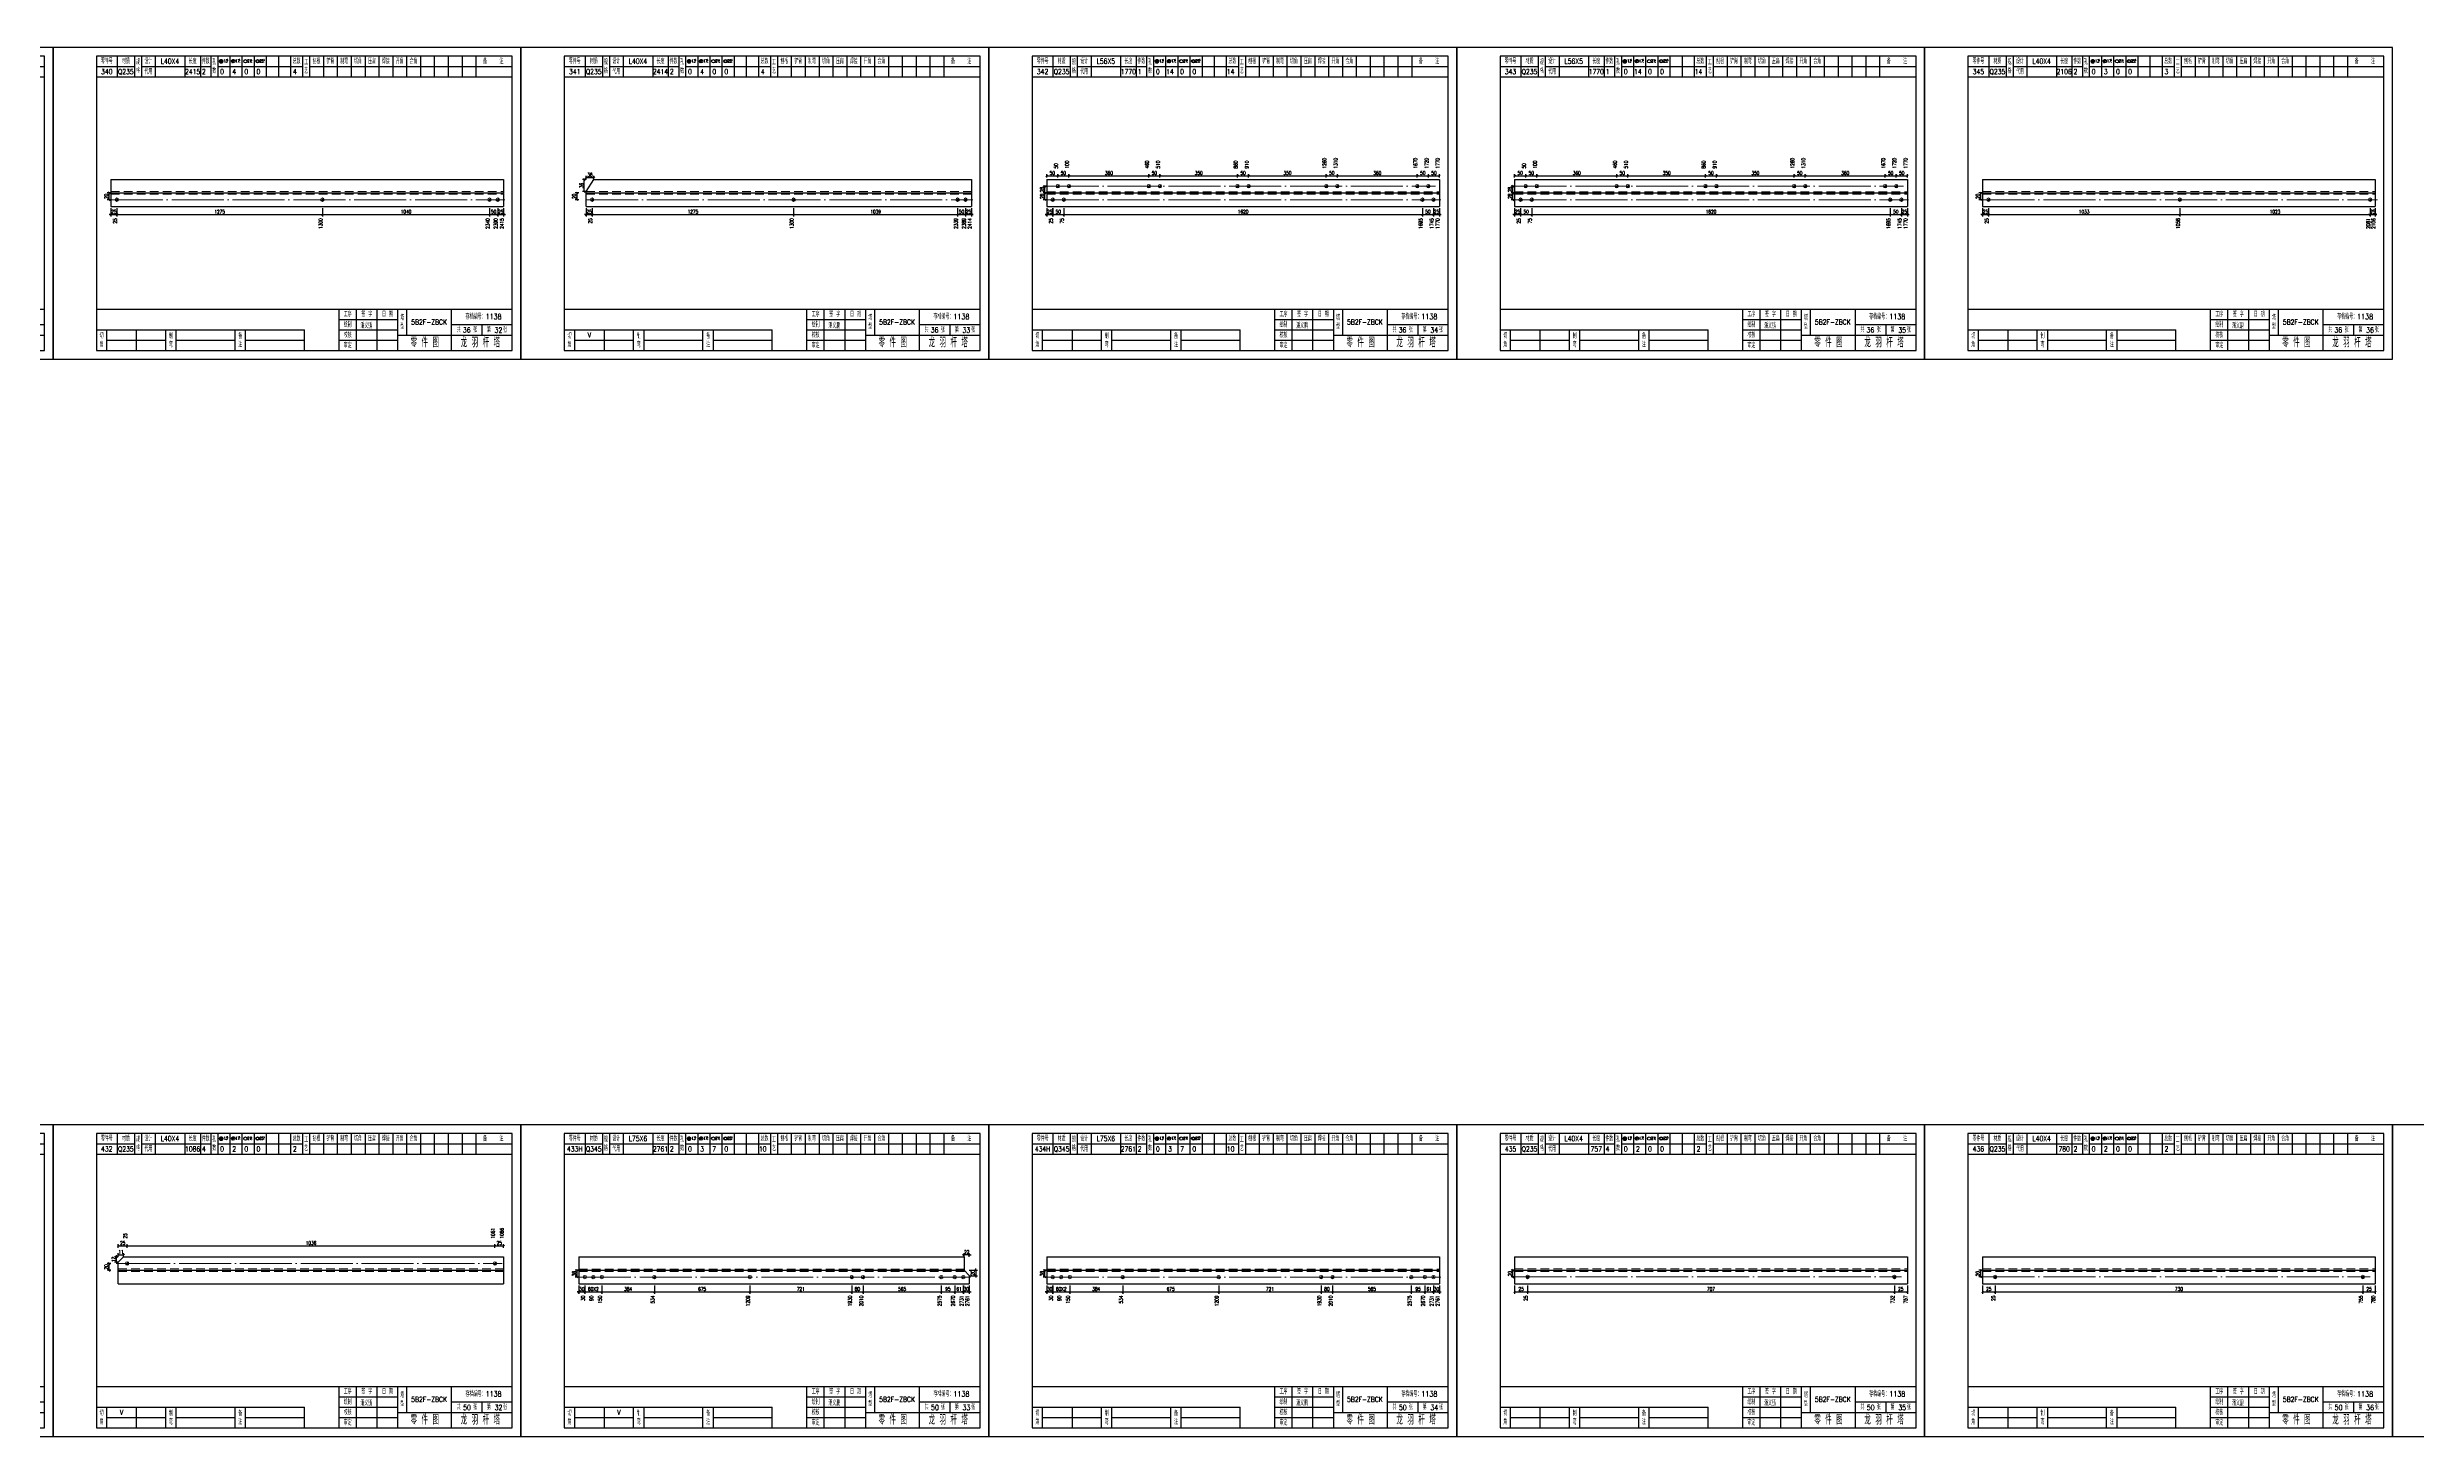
# Model space of a CAD drawing. Header units: millimetres. Extents: x 0 to 30240, y -10896 to -1348.
# Drawn here: x 8367 to 9734, y -3152 to -2350 of the extents above; entities that cross this region are included whole.
import ezdxf
from ezdxf.enums import TextEntityAlignment as Align

# ---------------------------------------------------------------- set-up
doc = ezdxf.new("R2010")
doc.units = ezdxf.units.MM
doc.header["$LTSCALE"] = 20
doc.header["$PDMODE"] = 1
doc.linetypes.add('DASHDOT2X', pattern=[1.75, 1.5, -0.125, 0, -0.125])
doc.linetypes.add('HIDDEN', pattern=[0.375, 0.25, -0.125])
for name, color, linetype, lineweight in [('1', 7, 'Continuous', 25), ('11', 3, 'Continuous', 13), ('2', 1, 'HIDDEN', 13), ('5', 1, 'Continuous', 13), ('7', 2, 'DASHDOT2X', 13)]:
    doc.layers.add(name, color=color, linetype=linetype, lineweight=lineweight)
doc.styles.get("Standard").update_dxf_attribs({"font": 'simplex', "width": 0.7, "bigfont": 'gbhzfs.shx'})
doc.styles.add('SYMBOL_TXT', font='txt.shx', dxfattribs={"width": 0.6})
doc.styles.add('TITLE_TXT', font='simplex.shx', dxfattribs={"width": 0.75, "height": 2.5, "bigfont": 'gbhzfs.shx'})
doc.dimstyles.get("Standard").update_dxf_attribs({"dimtxt": 2.1, "dimasz": 1, "dimexe": 1.05, "dimexo": 0, "dimgap": 0.63, "dimtad": 1, "dimzin": 0, "dimdsep": 46, "dimtxsty": 'standard', "dimblk": 'OBLIQUE', "dimblk1": 'OBLIQUE', "dimblk2": 'OBLIQUE', "dimcen": 0.09, "dimadec": 0, "dimazin": 0, "dimtfac": 1, "dimtdec": 1, "dimtix": 1, "dimtmove": 0, "dimatfit": 3, "dimfxl": 0, "dimtolj": 1, "dimtzin": 0, "dimarcsym": 0})
pattern_1 = [(0, (-3, 0), (0, 0.0125), [])]

# ---------------------------------------------------------------- blocks, each defined once
blk = doc.blocks.new('M12_HOLE')
h = blk.add_hatch()
h.set_pattern_fill('LINE', scale=0.1, style=0)
h.set_pattern_definition(pattern_1)
h.paths.add_polyline_path([(-5, 0, 1), (-1, 0, 1)])
at = {"color": 7}
blk.add_circle((-3, 0), 2, dxfattribs=at)
at = {"color": 7, "attachment_point": 1, "style": 'SYMBOL_TXT'}
for s, insert, char_height, width in [('13\\f??|b0|i0|c0|p54;.', (-0.1, 2.1), 3.5, 5.707), ('5', (3.7, 2.3), 1.8, 2.931)]:
    blk.add_mtext(s, dxfattribs=dict(at, insert=insert, char_height=char_height, width=width))
blk = doc.blocks.new('M16_HOLE')
h = blk.add_hatch()
h.set_pattern_fill('LINE', scale=0.1, style=0)
h.set_pattern_definition(pattern_1)
h.paths.add_polyline_path([(-1.6, 1.4, 0.668179), (-5, 0, 0.198912), (-4.4, -1.4)])
at = {"color": 7}
blk.add_circle((-3, 0), 2, dxfattribs=at)
at = {"color": 7, "attachment_point": 1, "style": 'SYMBOL_TXT'}
for s, insert, char_height, width in [('17.', (-0.4, 2.1), 3.5, 6.316), ('5', (3.6, 2.3), 1.8, 1.822)]:
    blk.add_mtext(s, dxfattribs=dict(at, insert=insert, char_height=char_height, width=width))
blk = doc.blocks.new('M20_HOLE')
at = {"color": 7}
blk.add_circle((-3, 0), 2, dxfattribs=at)
at = {"color": 7, "attachment_point": 1, "style": 'SYMBOL_TXT'}
for s, insert, char_height, width in [('21.', (-0.7, 2), 3.5, 6.074), ('5', (3.3, 2), 1.8, 1.458)]:
    blk.add_mtext(s, dxfattribs=dict(at, insert=insert, char_height=char_height, width=width))
blk = doc.blocks.new('M24_HOLE')
at = {"color": 7}
for radius in [2, 1.5]:
    blk.add_circle((-3, 0), radius, dxfattribs=at)
at = {"color": 7, "attachment_point": 1, "style": 'SYMBOL_TXT'}
for s, insert, char_height, width in [('25.', (-0.7, 2.1), 3.5, 2.429), ('5', (3.9, 2.3), 1.8, 1.944)]:
    blk.add_mtext(s, dxfattribs=dict(at, insert=insert, char_height=char_height, width=width))
blk = doc.blocks.new('JgCard')
for p, q in [((270, 180), (0, 180)), ((0, 180), (0, 0)), ((270, 0), (270, 180)), ((265, 175), (25, 175)), ((25, 175), (25, 5)), ((25, 169), (47, 169)), ((37, 175), (37, 163)), ((47, 175), (47, 163)), ((51, 175), (51, 163)), ((51, 169), (91, 169)), ((59, 175), (59, 163)), ((76, 175), (76, 163)), ((85, 175), (85, 163)), ((91, 175), (91, 163)), ((95, 175), (95, 163)), ((95, 169), (144, 169)), ((102, 175), (102, 163)), ((109, 175), (109, 163)), ((116, 175), (116, 163)), ((123, 175), (123, 163)), ((130, 175), (130, 163)), ((137, 175), (137, 163)), ((144, 175), (144, 163)), ((148, 175), (148, 163)), ((148, 169), (265, 169)), ((156, 175), (156, 163)), ((164, 175), (164, 163)), ((172, 175), (172, 163)), ((180, 175), (180, 163)), ((188, 175), (188, 163)), ((196, 175), (196, 163)), ((204, 175), (204, 163)), ((212, 175), (212, 163)), ((220, 175), (220, 163)), ((228, 175), (228, 163)), ((236, 175), (236, 163)), ((244, 175), (244, 163)), ((265, 5), (265, 175)), ((25, 163), (265, 163)), ((25, 29), (265, 29)), ((165, 5), (165, 29)), ((175, 5), (175, 29)), ((187, 5), (187, 29)), ((199, 5), (199, 29)), ((204, 29), (204, 14)), ((230, 5), (230, 29)), ((25, 17), (145, 17)), ((31, 5), (31, 17)), ((48, 17), (48, 5)), ((65, 5), (65, 17)), ((71, 5), (71, 17)), ((105, 5), (105, 17)), ((111, 5), (111, 17)), ((145, 5), (145, 17)), ((165, 23), (199, 23)), ((165, 17), (199, 17)), ((199, 14), (265, 14)), ((230, 20), (265, 20)), ((247.5, 20), (247.5, 14)), ((0, 0), (270, 0)), ((25, 5), (265, 5)), ((31, 11), (65, 11)), ((71, 11), (105, 11)), ((111, 11), (145, 11)), ((165, 11), (199, 11))]:
    blk.add_line(p, q)
blk.add_lwpolyline([(96, 172, -1), (98, 172, -1)], format="xyb", close=True)
blk.add_point((145, 96))
at = {"xscale": 0.5, "yscale": 0.5, "zscale": 0.5}
for name, p in [('M12_HOLE', (98.5, 172)), ('M16_HOLE', (105.5, 172)), ('M20_HOLE', (112.5, 172)), ('M24_HOLE', (119.5, 172))]:
    blk.add_blockref(name, p, dxfattribs=at)
at = {"style": 'TITLE_TXT', "width": 0.75}
for s, height, p in [('潘义鹏', 3, (177.4, 17.9)), ('存档编号：1138', 3.08, (238, 23.1)), ('龙 羽 杆 塔', 5, (235.2, 7))]:
    blk.add_text(s, height=height, dxfattribs=at).set_placement(p)
at = {"attachment_point": 5, "style": 'TITLE_TXT'}
for s, insert, char_height, width in [('零件号', (31, 172), 3, 15), ('材质', (42, 172), 3, 8), ('规格', (49, 169), 3, 4), ('设计', (55, 172), 3, 8), ('代用', (55, 166), 3, 8), ('长度', (80.5, 172), 3, 8), ('件数', (88, 172), 3, 6), ('孔数', (93, 169), 3, 4), ('总数', (140.5, 172), 3, 7), ('工\\P艺', (146, 169), 3, 4), ('刨根', (152, 172), 3, 8), ('铲背', (160, 172), 3, 8), ('制弯', (168, 172), 3, 8), ('切角', (176, 172), 3, 8), ('压扁', (184, 172), 3, 8), ('焊接', (192, 172), 3, 8), ('开角', (200, 172), 3, 8), ('合角', (208, 172), 3, 8), ('备    注', (254, 172), 3, 22), ('工序', (170, 26), 3, 10), ('签 字', (181, 26), 3, 12), ('日 期', (193, 26), 3, 12), ('切\\P角', (28, 11), 3, 6), ('制\\P弯', (68, 11), 3, 6), ('备\\P注', (108, 11), 3, 6), ('绘制', (170, 20), 3, 10), ('校核', (170, 14), 3, 10), ('塔\\P型', (201.5, 21.5), 3, 5), ('共    张', (238.8, 17), 3, 17.5), ('第    张', (256.2, 17), 3, 17.5), ('审定', (170, 8), 3, 10), ('零 件 图', (214.5, 9.5), 5, 31)]:
    blk.add_mtext(s, dxfattribs=dict(at, insert=insert, char_height=char_height, width=width))
blk = doc.blocks.new('M16')
for p, q in [((-0.7, -0.7), (0.7, 0.7)), ((-0.4, 0), (0.4, 0)), ((0, 0.4), (0, -0.4))]:
    blk.add_line(p, q)
blk.add_circle((0, 0), 1)
for radius in [0.8, 0.6, 0.4, 0.2]:
    blk.add_arc((0, 0), radius, 225, 45)
blk = doc.blocks.new('_Oblique')
at = {"color": 0, "linetype": 'ByBlock', "lineweight": -2}
blk.add_line((-0.5, -0.5), (0.5, 0.5), dxfattribs=at)
blk = doc.blocks.new('*D949')
at = {"layer": '11', "color": 0, "lineweight": -2}
for p, q in [((8403.4, -2446.9), (8402.4, -2446.9)), ((8403.4, -2443.3), (8403.4, -2448)), ((8403.4, -2446.9), (8406.8, -2446.9)), ((8406.8, -2443.3), (8406.8, -2448)), ((8406.8, -2446.9), (8407.8, -2446.9))]:
    blk.add_line(p, q, dxfattribs=at)
at = {"layer": 'Defpoints', "color": 0}
for p in [(8403.4, -2443.3), (8406.8, -2443.3), (8406.8, -2446.9)]:
    blk.add_point(p, dxfattribs=at)
at = {"layer": '11', "color": 0, "lineweight": -2}
blk.add_blockref('_Oblique', (8403.4, -2446.9), dxfattribs=at)
at = {"layer": '11', "color": 0, "lineweight": -2, "rotation": 180}
blk.add_blockref('_Oblique', (8406.8, -2446.9), dxfattribs=at)
at = {"layer": '11', "color": 0, "insert": (8405.1, -2445.3), "char_height": 2.1, "attachment_point": 5}
blk.add_mtext('\\A1;25', dxfattribs=at)
blk = doc.blocks.new('*D953')
at = {"layer": '11', "color": 0, "lineweight": -2}
for p, q in [((8626.6, -2446.9), (8625.6, -2446.9)), ((8626.6, -2443.3), (8626.6, -2448)), ((8626.6, -2446.9), (8630, -2446.9)), ((8630, -2443.3), (8630, -2448)), ((8630, -2446.9), (8631, -2446.9))]:
    blk.add_line(p, q, dxfattribs=at)
at = {"layer": 'Defpoints', "color": 0}
for p in [(8626.6, -2443.3), (8630, -2443.3), (8630, -2446.9)]:
    blk.add_point(p, dxfattribs=at)
at = {"layer": '11', "color": 0, "lineweight": -2}
blk.add_blockref('_Oblique', (8626.6, -2446.9), dxfattribs=at)
at = {"layer": '11', "color": 0, "lineweight": -2, "rotation": 180}
blk.add_blockref('_Oblique', (8630, -2446.9), dxfattribs=at)
at = {"layer": '11', "color": 0, "insert": (8628.3, -2445.3), "char_height": 2.1, "attachment_point": 5}
blk.add_mtext('\\A1;25', dxfattribs=at)
blk = doc.blocks.new('*D955')
at = {"layer": '11', "color": 0, "lineweight": -2}
for p, q in [((8677.6, -2446.9), (8676.6, -2446.9)), ((8677.6, -2443.3), (8677.6, -2448)), ((8677.6, -2446.9), (8681, -2446.9)), ((8681, -2443.3), (8681, -2448)), ((8681, -2446.9), (8682, -2446.9))]:
    blk.add_line(p, q, dxfattribs=at)
at = {"layer": 'Defpoints', "color": 0}
for p in [(8677.6, -2443.3), (8681, -2443.3), (8681, -2446.9)]:
    blk.add_point(p, dxfattribs=at)
at = {"layer": '11', "color": 0, "lineweight": -2}
blk.add_blockref('_Oblique', (8677.6, -2446.9), dxfattribs=at)
at = {"layer": '11', "color": 0, "lineweight": -2, "rotation": 180}
blk.add_blockref('_Oblique', (8681, -2446.9), dxfattribs=at)
at = {"layer": '11', "color": 0, "insert": (8679.3, -2445.3), "char_height": 2.1, "attachment_point": 5}
blk.add_mtext('\\A1;25', dxfattribs=at)
blk = doc.blocks.new('*D959')
at = {"layer": '11', "color": 0, "lineweight": -2}
for p, q in [((8896.6, -2446.9), (8895.6, -2446.9)), ((8896.6, -2443.3), (8896.6, -2448)), ((8896.6, -2446.9), (8900, -2446.9)), ((8900, -2443.3), (8900, -2448)), ((8900, -2446.9), (8901, -2446.9))]:
    blk.add_line(p, q, dxfattribs=at)
at = {"layer": 'Defpoints', "color": 0}
for p in [(8896.6, -2443.3), (8900, -2443.3), (8900, -2446.9)]:
    blk.add_point(p, dxfattribs=at)
at = {"layer": '11', "color": 0, "lineweight": -2}
blk.add_blockref('_Oblique', (8896.6, -2446.9), dxfattribs=at)
at = {"layer": '11', "color": 0, "lineweight": -2, "rotation": 180}
blk.add_blockref('_Oblique', (8900, -2446.9), dxfattribs=at)
at = {"layer": '11', "color": 0, "insert": (8898.3, -2445.3), "char_height": 2.1, "attachment_point": 5}
blk.add_mtext('\\A1;25', dxfattribs=at)
blk = doc.blocks.new('*D963')
at = {"layer": '11', "color": 0, "lineweight": -2}
for p, q in [((8943.4, -2446.9), (8942.4, -2446.9)), ((8943.4, -2443.3), (8943.4, -2448)), ((8943.4, -2446.9), (8946.8, -2446.9)), ((8946.8, -2443.3), (8946.8, -2448)), ((8946.8, -2446.9), (8947.8, -2446.9))]:
    blk.add_line(p, q, dxfattribs=at)
at = {"layer": 'Defpoints', "color": 0}
for p in [(8943.4, -2443.3), (8946.8, -2443.3), (8946.8, -2446.9)]:
    blk.add_point(p, dxfattribs=at)
at = {"layer": '11', "color": 0, "lineweight": -2}
blk.add_blockref('_Oblique', (8943.4, -2446.9), dxfattribs=at)
at = {"layer": '11', "color": 0, "lineweight": -2, "rotation": 180}
blk.add_blockref('_Oblique', (8946.8, -2446.9), dxfattribs=at)
at = {"layer": '11', "color": 0, "insert": (8945.1, -2445.3), "char_height": 2.1, "attachment_point": 5}
blk.add_mtext('\\A1;25', dxfattribs=at)
blk = doc.blocks.new('*D967')
at = {"layer": '11', "color": 0, "lineweight": -2}
for p, q in [((9166.6, -2446.9), (9165.6, -2446.9)), ((9166.6, -2443.3), (9166.6, -2448)), ((9166.6, -2446.9), (9170, -2446.9)), ((9170, -2443.3), (9170, -2448)), ((9170, -2446.9), (9171, -2446.9))]:
    blk.add_line(p, q, dxfattribs=at)
at = {"layer": 'Defpoints', "color": 0}
for p in [(9166.6, -2443.3), (9170, -2443.3), (9170, -2446.9)]:
    blk.add_point(p, dxfattribs=at)
at = {"layer": '11', "color": 0, "lineweight": -2}
blk.add_blockref('_Oblique', (9166.6, -2446.9), dxfattribs=at)
at = {"layer": '11', "color": 0, "lineweight": -2, "rotation": 180}
blk.add_blockref('_Oblique', (9170, -2446.9), dxfattribs=at)
at = {"layer": '11', "color": 0, "insert": (9168.3, -2445.3), "char_height": 2.1, "attachment_point": 5}
blk.add_mtext('\\A1;25', dxfattribs=at)
blk = doc.blocks.new('*D981')
at = {"layer": '11', "color": 0, "lineweight": -2}
for p, q in [((9213.4, -2446.9), (9212.4, -2446.9)), ((9213.4, -2443.3), (9213.4, -2448)), ((9213.4, -2446.9), (9216.8, -2446.9)), ((9216.8, -2443.3), (9216.8, -2448)), ((9216.8, -2446.9), (9217.8, -2446.9))]:
    blk.add_line(p, q, dxfattribs=at)
at = {"layer": 'Defpoints', "color": 0}
for p in [(9213.4, -2443.3), (9216.8, -2443.3), (9216.8, -2446.9)]:
    blk.add_point(p, dxfattribs=at)
at = {"layer": '11', "color": 0, "lineweight": -2}
blk.add_blockref('_Oblique', (9213.4, -2446.9), dxfattribs=at)
at = {"layer": '11', "color": 0, "lineweight": -2, "rotation": 180}
blk.add_blockref('_Oblique', (9216.8, -2446.9), dxfattribs=at)
at = {"layer": '11', "color": 0, "insert": (9215.1, -2445.3), "char_height": 2.1, "attachment_point": 5}
blk.add_mtext('\\A1;25', dxfattribs=at)
blk = doc.blocks.new('*D985')
at = {"layer": '11', "color": 0, "lineweight": -2}
for p, q in [((9436.6, -2446.9), (9435.6, -2446.9)), ((9436.6, -2443.3), (9436.6, -2448)), ((9436.6, -2446.9), (9440, -2446.9)), ((9440, -2443.3), (9440, -2448)), ((9440, -2446.9), (9441, -2446.9))]:
    blk.add_line(p, q, dxfattribs=at)
at = {"layer": 'Defpoints', "color": 0}
for p in [(9436.6, -2443.3), (9440, -2443.3), (9440, -2446.9)]:
    blk.add_point(p, dxfattribs=at)
at = {"layer": '11', "color": 0, "lineweight": -2}
blk.add_blockref('_Oblique', (9436.6, -2446.9), dxfattribs=at)
at = {"layer": '11', "color": 0, "lineweight": -2, "rotation": 180}
blk.add_blockref('_Oblique', (9440, -2446.9), dxfattribs=at)
at = {"layer": '11', "color": 0, "insert": (9438.3, -2445.3), "char_height": 2.1, "attachment_point": 5}
blk.add_mtext('\\A1;25', dxfattribs=at)
blk = doc.blocks.new('*D999')
at = {"layer": '11', "color": 0, "lineweight": -2}
for p, q in [((9483.4, -2446.9), (9482.4, -2446.9)), ((9483.4, -2443.3), (9483.4, -2448)), ((9483.4, -2446.9), (9486.8, -2446.9)), ((9486.8, -2443.3), (9486.8, -2448)), ((9486.8, -2446.9), (9487.8, -2446.9))]:
    blk.add_line(p, q, dxfattribs=at)
at = {"layer": 'Defpoints', "color": 0}
for p in [(9483.4, -2443.3), (9486.8, -2443.3), (9486.8, -2446.9)]:
    blk.add_point(p, dxfattribs=at)
at = {"layer": '11', "color": 0, "lineweight": -2}
blk.add_blockref('_Oblique', (9483.4, -2446.9), dxfattribs=at)
at = {"layer": '11', "color": 0, "lineweight": -2, "rotation": 180}
blk.add_blockref('_Oblique', (9486.8, -2446.9), dxfattribs=at)
at = {"layer": '11', "color": 0, "insert": (9485.1, -2445.3), "char_height": 2.1, "attachment_point": 5}
blk.add_mtext('\\A1;25', dxfattribs=at)
blk = doc.blocks.new('*D1002')
at = {"layer": '11', "color": 0, "lineweight": -2}
for p, q in [((9707.1, -2446.9), (9706.1, -2446.9)), ((9707.1, -2443.3), (9707.1, -2448)), ((9707.1, -2446.9), (9710, -2446.9)), ((9710, -2443.3), (9710, -2448)), ((9710, -2446.9), (9711, -2446.9))]:
    blk.add_line(p, q, dxfattribs=at)
at = {"layer": 'Defpoints', "color": 0}
for p in [(9707.1, -2443.3), (9710, -2443.3), (9710, -2446.9)]:
    blk.add_point(p, dxfattribs=at)
at = {"layer": '11', "color": 0, "lineweight": -2}
blk.add_blockref('_Oblique', (9707.1, -2446.9), dxfattribs=at)
at = {"layer": '11', "color": 0, "lineweight": -2, "rotation": 180}
blk.add_blockref('_Oblique', (9710, -2446.9), dxfattribs=at)
at = {"layer": '11', "color": 0, "insert": (9708.5, -2445.3), "char_height": 2.1, "attachment_point": 5}
blk.add_mtext('\\A1;25', dxfattribs=at)
blk = doc.blocks.new('*D2174')
at = {"layer": '11', "color": 0, "lineweight": -2}
for p, q in [((8407.6, -3048.4), (8405.5, -3048.4)), ((8406.5, -3048.4), (8406.5, -3047.4)), ((8406.5, -3051.5), (8406.5, -3048.4)), ((8407.6, -3051.5), (8405.5, -3051.5)), ((8406.5, -3051.5), (8406.5, -3052.5))]:
    blk.add_line(p, q, dxfattribs=at)
at = {"layer": 'Defpoints', "color": 0}
for p in [(8406.5, -3048.4), (8407.6, -3048.4), (8407.6, -3051.5)]:
    blk.add_point(p, dxfattribs=at)
at = {"layer": '11', "color": 0, "lineweight": -2}
for p, rotation in [((8406.5, -3048.4), 270), ((8406.5, -3051.5), 90)]:
    blk.add_blockref('_Oblique', p, dxfattribs=dict(at, rotation=rotation))
at = {"layer": '11', "color": 0, "insert": (8404.9, -3049.9), "char_height": 2.1, "attachment_point": 5, "rotation": 90}
blk.add_mtext('\\A1;12', dxfattribs=at)
blk = doc.blocks.new('M20')
for p, q in [((-0.5, 0), (0.5, 0)), ((0, -0.5), (0, 0.5))]:
    blk.add_line(p, q)
blk.add_circle((0, 0), 1)
blk = doc.blocks.new('*D2177')
at = {"layer": '11', "color": 0, "lineweight": -2}
for p, q in [((8673.4, -3068.7), (8672.4, -3068.7)), ((8673.4, -3065), (8673.4, -3069.7)), ((8673.4, -3068.7), (8676.8, -3068.7)), ((8676.8, -3065), (8676.8, -3069.7)), ((8676.8, -3068.7), (8677.8, -3068.7))]:
    blk.add_line(p, q, dxfattribs=at)
at = {"layer": 'Defpoints', "color": 0}
for p in [(8673.4, -3065), (8676.8, -3065), (8676.8, -3068.7)]:
    blk.add_point(p, dxfattribs=at)
at = {"layer": '11', "color": 0, "lineweight": -2}
blk.add_blockref('_Oblique', (8673.4, -3068.7), dxfattribs=at)
at = {"layer": '11', "color": 0, "lineweight": -2, "rotation": 180}
blk.add_blockref('_Oblique', (8676.8, -3068.7), dxfattribs=at)
at = {"layer": '11', "color": 0, "insert": (8675.1, -3067), "char_height": 2.1, "attachment_point": 5}
blk.add_mtext('\\A1;30', dxfattribs=at)
blk = doc.blocks.new('*D2186')
at = {"layer": '11', "color": 0, "lineweight": -2}
for p, q in [((8895.3, -3068.7), (8894.3, -3068.7)), ((8895.3, -3065), (8895.3, -3069.7)), ((8895.3, -3068.7), (8898.7, -3068.7)), ((8898.7, -3065), (8898.7, -3069.7)), ((8898.7, -3068.7), (8899.7, -3068.7))]:
    blk.add_line(p, q, dxfattribs=at)
at = {"layer": 'Defpoints', "color": 0}
for p in [(8895.3, -3065), (8898.7, -3065), (8898.7, -3068.7)]:
    blk.add_point(p, dxfattribs=at)
at = {"layer": '11', "color": 0, "lineweight": -2}
blk.add_blockref('_Oblique', (8895.3, -3068.7), dxfattribs=at)
at = {"layer": '11', "color": 0, "lineweight": -2, "rotation": 180}
blk.add_blockref('_Oblique', (8898.7, -3068.7), dxfattribs=at)
at = {"layer": '11', "color": 0, "insert": (8897, -3067), "char_height": 2.1, "attachment_point": 5}
blk.add_mtext('\\A1;30', dxfattribs=at)
blk = doc.blocks.new('*D2187')
at = {"layer": '11', "color": 0, "lineweight": -2}
for p, q in [((8895.7, -3047.3), (8894.7, -3047.3)), ((8895.7, -3048.4), (8895.7, -3046.3)), ((8898.7, -3047.3), (8895.7, -3047.3)), ((8898.7, -3048.4), (8898.7, -3046.3)), ((8898.7, -3047.3), (8899.7, -3047.3))]:
    blk.add_line(p, q, dxfattribs=at)
at = {"layer": 'Defpoints', "color": 0}
for p in [(8895.7, -3047.3), (8895.7, -3048.4), (8898.7, -3048.4)]:
    blk.add_point(p, dxfattribs=at)
at = {"layer": '11', "color": 0, "lineweight": -2}
blk.add_blockref('_Oblique', (8895.7, -3047.3), dxfattribs=at)
at = {"layer": '11', "color": 0, "lineweight": -2, "rotation": 180}
blk.add_blockref('_Oblique', (8898.7, -3047.3), dxfattribs=at)
at = {"layer": '11', "color": 0, "insert": (8897.2, -3045.7), "char_height": 2.1, "attachment_point": 5}
blk.add_mtext('\\A1;22', dxfattribs=at)
blk = doc.blocks.new('*D2188')
at = {"layer": '11', "color": 0, "lineweight": -2}
for p, q in [((8898.7, -3056.2), (8903.4, -3056.2)), ((8898.7, -3059.3), (8903.4, -3059.3)), ((8902.4, -3056.2), (8902.4, -3055.2)), ((8902.4, -3056.2), (8902.4, -3059.3)), ((8902.4, -3059.3), (8902.4, -3060.3))]:
    blk.add_line(p, q, dxfattribs=at)
at = {"layer": 'Defpoints', "color": 0}
for p in [(8898.7, -3056.2), (8898.7, -3059.3), (8902.4, -3059.3)]:
    blk.add_point(p, dxfattribs=at)
at = {"layer": '11', "color": 0, "lineweight": -2}
for p, rotation in [((8902.4, -3056.2), 270), ((8902.4, -3059.3), 90)]:
    blk.add_blockref('_Oblique', p, dxfattribs=dict(at, rotation=rotation))
at = {"layer": '11', "color": 0, "insert": (8900.7, -3057.7), "char_height": 2.1, "attachment_point": 5, "rotation": 90}
blk.add_mtext('\\A1;20', dxfattribs=at)
blk = doc.blocks.new('*D2190')
at = {"layer": '11', "color": 0, "lineweight": -2}
for p, q in [((8943.4, -3068.7), (8942.4, -3068.7)), ((8943.4, -3065), (8943.4, -3069.7)), ((8943.4, -3068.7), (8946.8, -3068.7)), ((8946.8, -3065), (8946.8, -3069.7)), ((8946.8, -3068.7), (8947.8, -3068.7))]:
    blk.add_line(p, q, dxfattribs=at)
at = {"layer": 'Defpoints', "color": 0}
for p in [(8943.4, -3065), (8946.8, -3065), (8946.8, -3068.7)]:
    blk.add_point(p, dxfattribs=at)
at = {"layer": '11', "color": 0, "lineweight": -2}
blk.add_blockref('_Oblique', (8943.4, -3068.7), dxfattribs=at)
at = {"layer": '11', "color": 0, "lineweight": -2, "rotation": 180}
blk.add_blockref('_Oblique', (8946.8, -3068.7), dxfattribs=at)
at = {"layer": '11', "color": 0, "insert": (8945.1, -3067), "char_height": 2.1, "attachment_point": 5}
blk.add_mtext('\\A1;30', dxfattribs=at)
blk = doc.blocks.new('*D2199')
at = {"layer": '11', "color": 0, "lineweight": -2}
for p, q in [((9166.6, -3068.7), (9165.6, -3068.7)), ((9166.6, -3065), (9166.6, -3069.7)), ((9166.6, -3068.7), (9170, -3068.7)), ((9170, -3065), (9170, -3069.7)), ((9170, -3068.7), (9171, -3068.7))]:
    blk.add_line(p, q, dxfattribs=at)
at = {"layer": 'Defpoints', "color": 0}
for p in [(9166.6, -3065), (9170, -3065), (9170, -3068.7)]:
    blk.add_point(p, dxfattribs=at)
at = {"layer": '11', "color": 0, "lineweight": -2}
blk.add_blockref('_Oblique', (9166.6, -3068.7), dxfattribs=at)
at = {"layer": '11', "color": 0, "lineweight": -2, "rotation": 180}
blk.add_blockref('_Oblique', (9170, -3068.7), dxfattribs=at)
at = {"layer": '11', "color": 0, "insert": (9168.3, -3067), "char_height": 2.1, "attachment_point": 5}
blk.add_mtext('\\A1;30', dxfattribs=at)

msp = doc.modelspace()

# ---------------------------------------------------------------- linework, layer by layer
at = {"layer": '1'}
for p, q in [((8403.4, -2426.685), (8403.4, -2442.225)), ((8403.4, -2426.685), (8630, -2426.685)), ((8630, -2426.685), (8630, -2442.225)), ((8677.6, -2433.678), (8682.043, -2426.685)), ((8682.043, -2426.685), (8900, -2426.685)), ((8900, -2426.685), (8900, -2442.225)), ((8943.4, -2426.685), (8943.4, -2442.225)), ((8943.4, -2426.685), (9170, -2426.685)), ((9170, -2426.685), (9170, -2442.225)), ((9213.4, -2426.685), (9213.4, -2442.225)), ((9213.4, -2426.685), (9440, -2426.685)), ((9440, -2426.685), (9440, -2442.225)), ((9483.4, -2426.685), (9483.4, -2442.225)), ((9483.4, -2426.685), (9710, -2426.685)), ((9710, -2426.685), (9710, -2442.225)), ((8403.4, -2434.455), (8630, -2434.455)), ((8403.4, -2442.225), (8630, -2442.225)), ((8677.6, -2434.455), (8677.6, -2433.678)), ((8677.6, -2442.225), (8677.6, -2434.455)), ((8677.6, -2434.455), (8900, -2434.455)), ((8677.6, -2442.225), (8900, -2442.225)), ((8943.4, -2434.455), (9170, -2434.455)), ((8943.4, -2442.225), (9170, -2442.225)), ((9213.4, -2434.455), (9440, -2434.455)), ((9213.4, -2442.225), (9440, -2442.225)), ((9483.4, -2434.455), (9710, -2434.455)), ((9483.4, -2442.225), (9710, -2442.225)), ((8407.6, -3051.5), (8410.673, -3048.392)), ((8410.673, -3048.392), (8630, -3048.392)), ((8630, -3048.392), (8630, -3063.932)), ((8673.4, -3048.392), (8673.4, -3063.932)), ((8673.4, -3048.392), (8895.749, -3048.392)), ((8895.749, -3048.392), (8895.749, -3055.541)), ((8943.4, -3048.392), (8943.4, -3063.932)), ((8943.4, -3048.392), (9170, -3048.392)), ((9170, -3048.392), (9170, -3063.932)), ((9213.4, -3048.392), (9213.4, -3063.932)), ((9213.4, -3048.392), (9440, -3048.392)), ((9440, -3048.392), (9440, -3063.932)), ((9483.4, -3048.392), (9483.4, -3063.932)), ((9483.4, -3048.392), (9710, -3048.392)), ((9710, -3048.392), (9710, -3063.932)), ((8407.6, -3056.162), (8407.6, -3051.5)), ((8407.6, -3063.932), (8407.6, -3056.162)), ((8407.6, -3056.162), (8630, -3056.162)), ((8673.4, -3056.162), (8895.749, -3056.162)), ((8895.749, -3055.541), (8895.749, -3056.162)), ((8895.749, -3056.162), (8898.7, -3059.27)), ((8898.7, -3059.27), (8898.7, -3063.932)), ((8943.4, -3056.162), (9170, -3056.162)), ((9213.4, -3056.162), (9440, -3056.162)), ((9483.4, -3056.162), (9710, -3056.162)), ((8407.6, -3063.932), (8630, -3063.932)), ((8673.4, -3063.932), (8898.7, -3063.932)), ((8943.4, -3063.932), (9170, -3063.932)), ((9213.4, -3063.932), (9440, -3063.932)), ((9483.4, -3063.932), (9710, -3063.932))]:
    msp.add_line(p, q, dxfattribs=at)
at = {"layer": '2'}
for p, q in [((8403.4, -2433.678), (8630, -2433.678)), ((8403.4, -2435.232), (8630, -2435.232)), ((8677.6, -2433.678), (8900, -2433.678)), ((8677.6, -2435.232), (8900, -2435.232)), ((8943.4, -2433.761), (9170, -2433.761)), ((8943.4, -2435.149), (9170, -2435.149)), ((9213.4, -2433.761), (9440, -2433.761)), ((9213.4, -2435.149), (9440, -2435.149)), ((9483.4, -2433.678), (9710, -2433.678)), ((9483.4, -2435.232), (9710, -2435.232)), ((8407.6, -3055.385), (8630, -3055.385)), ((8407.6, -3056.939), (8630, -3056.939)), ((8673.4, -3055.541), (8895.749, -3055.541)), ((8673.4, -3056.784), (8896.339, -3056.784)), ((8943.4, -3055.541), (9170, -3055.541)), ((8943.4, -3056.784), (9170, -3056.784)), ((9213.4, -3055.385), (9440, -3055.385)), ((9213.4, -3056.939), (9440, -3056.939)), ((9483.4, -3055.385), (9710, -3055.385)), ((9483.4, -3056.939), (9710, -3056.939))]:
    msp.add_line(p, q, dxfattribs=at)
at = {"layer": '7'}
for p, q in [((8943.4, -2430.57), (9167.799, -2430.57)), ((9213.4, -2430.57), (9437.799, -2430.57)), ((8403.4, -2438.34), (8630.76, -2438.34)), ((8677.6, -2438.34), (8900.76, -2438.34)), ((8943.4, -2438.34), (9170.76, -2438.34)), ((9213.4, -2438.34), (9440.76, -2438.34)), ((9483.4, -2438.34), (9711.26, -2438.34)), ((8407.6, -3052.277), (8629.176, -3052.277)), ((8673.4, -3060.099), (8899.46, -3060.099)), ((8943.4, -3060.099), (9170.76, -3060.099)), ((9213.4, -3060.047), (9436.717, -3060.047)), ((9483.4, -3060.047), (9707.034, -3060.047))]:
    msp.add_line(p, q, dxfattribs=at)

# ---------------------------------------------------------------- block references
at = {"layer": '1'}
for p in [(8100, -2530.455), (8370, -2530.455), (8640, -2530.455), (8910, -2530.455), (9180, -2530.455), (9450, -2530.455), (8100, -3152.162), (8370, -3152.162), (8640, -3152.162), (8910, -3152.162), (9180, -3152.162), (9450, -3152.162), (9720, -3152.162)]:
    msp.add_blockref('JgCard', p, dxfattribs=at)
at = {"layer": '5'}
for name, p in [('M16', (8949.801, -2430.57)), ('M16', (8956.202, -2430.57)), ('M16', (9002.29, -2430.57)), ('M16', (9008.692, -2430.57)), ('M16', (9053.499, -2430.57)), ('M16', (9059.901, -2430.57)), ('M16', (9104.708, -2430.57)), ('M16', (9111.11, -2430.57)), ('M16', (9157.198, -2430.57)), ('M16', (9163.599, -2430.57)), ('M16', (9219.801, -2430.57)), ('M16', (9226.202, -2430.57)), ('M16', (9272.29, -2430.57)), ('M16', (9278.692, -2430.57)), ('M16', (9323.499, -2430.57)), ('M16', (9329.901, -2430.57)), ('M16', (9374.708, -2430.57)), ('M16', (9381.11, -2430.57)), ('M16', (9427.198, -2430.57)), ('M16', (9433.599, -2430.57)), ('M16', (8406.84, -2438.34)), ('M16', (8525.404, -2438.34)), ('M16', (8621.868, -2438.34)), ('M16', (8626.56, -2438.34)), ('M16', (8681.04, -2438.34)), ('M16', (8797.343, -2438.34)), ('M16', (8891.954, -2438.34)), ('M16', (8896.56, -2438.34)), ('M16', (8946.84, -2438.34)), ('M16', (8953.241, -2438.34)), ('M16', (9160.159, -2438.34)), ('M16', (9166.56, -2438.34)), ('M16', (9216.84, -2438.34)), ('M16', (9223.241, -2438.34)), ('M16', (9430.159, -2438.34)), ('M16', (9436.56, -2438.34)), ('M16', (9486.84, -2438.34)), ('M16', (9597.251, -2438.34)), ('M16', (9707.06, -2438.34)), ('M16', (8412.722, -3052.277)), ('M16', (8624.976, -3052.277)), ('M20', (8676.84, -3060.099)), ('M20', (8681.736, -3060.099)), ('M20', (8686.631, -3060.099)), ('M16', (8716.97, -3060.099)), ('M20', (8772.044, -3060.099)), ('M16', (8830.872, -3060.099)), ('M16', (8837.4, -3060.099)), ('M20', (8882.532, -3060.099)), ('M20', (8890.283, -3060.099)), ('M20', (8895.26, -3060.099)), ('M20', (8946.84, -3060.099)), ('M20', (8951.764, -3060.099)), ('M20', (8956.687, -3060.099)), ('M16', (8987.221, -3060.099)), ('M20', (9042.613, -3060.099)), ('M16', (9101.779, -3060.099)), ('M16', (9108.344, -3060.099)), ('M20', (9153.758, -3060.099)), ('M20', (9161.554, -3060.099)), ('M20', (9166.56, -3060.099)), ('M16', (9220.883, -3060.047)), ('M16', (9432.517, -3060.047)), ('M16', (9490.666, -3060.047)), ('M16', (9702.834, -3060.047))]:
    msp.add_blockref(name, p, dxfattribs=at)

# ---------------------------------------------------------------- texts
at = {"style": 'TITLE_TXT', "width": 0.75}
for s, p in [('36', (8606.438, -2515.024)), ('32', (8624.744, -2515.114)), ('36', (8876.438, -2515.024)), ('33', (8894.744, -2515.114)), ('36', (9146.438, -2515.024)), ('34', (9164.744, -2515.114)), ('36', (9416.438, -2515.024)), ('35', (9434.744, -2515.114)), ('36', (9686.438, -2515.024)), ('36', (9704.744, -2515.114)), ('50', (8606.602, -3136.805)), ('32', (8624.791, -3136.851)), ('50', (8876.602, -3136.805)), ('33', (8894.791, -3136.851)), ('50', (9146.602, -3136.805)), ('34', (9164.791, -3136.851)), ('50', (9416.602, -3136.805)), ('35', (9434.791, -3136.851)), ('50', (9686.602, -3136.805)), ('36', (9704.791, -3136.851))]:
    msp.add_text(s, height=3, dxfattribs=at).set_placement(p)
at = {"layer": '1', "width": 0.7}
for s, p in [('340', (8401, -2364.455)), ('Q235', (8412, -2364.455)), ('L40X4', (8437.5, -2358.455)), ('2415', (8450.5, -2364.455)), ('2', (8457, -2364.455)), ('0', (8467.5, -2364.455)), ('4', (8474.5, -2364.455)), ('0', (8481.5, -2364.455)), ('0', (8488.5, -2364.455)), ('4', (8509.5, -2364.455)), ('341', (8671, -2364.455)), ('Q235', (8682, -2364.455)), ('L40X4', (8707.5, -2358.455)), ('2414', (8720.5, -2364.455)), ('2', (8727, -2364.455)), ('0', (8737.5, -2364.455)), ('4', (8744.5, -2364.455)), ('0', (8751.5, -2364.455)), ('0', (8758.5, -2364.455)), ('4', (8779.5, -2364.455)), ('342', (8941, -2364.455)), ('Q235', (8952, -2364.455)), ('L56X5', (8977.5, -2358.455)), ('1770', (8990.5, -2364.455)), ('1', (8997, -2364.455)), ('0', (9007.5, -2364.455)), ('14', (9014.5, -2364.455)), ('0', (9021.5, -2364.455)), ('0', (9028.5, -2364.455)), ('14', (9049.5, -2364.455)), ('343', (9211, -2364.455)), ('Q235', (9222, -2364.455)), ('L56X5', (9247.5, -2358.455)), ('1770', (9260.5, -2364.455)), ('1', (9267, -2364.455)), ('0', (9277.5, -2364.455)), ('14', (9284.5, -2364.455)), ('0', (9291.5, -2364.455)), ('0', (9298.5, -2364.455)), ('14', (9319.5, -2364.455)), ('345', (9481, -2364.455)), ('Q235', (9492, -2364.455)), ('L40X4', (9517.5, -2358.455)), ('2106', (9530.5, -2364.455)), ('2', (9537, -2364.455)), ('0', (9547.5, -2364.455)), ('3', (9554.5, -2364.455)), ('0', (9561.5, -2364.455)), ('0', (9568.5, -2364.455)), ('3', (9589.5, -2364.455)), ('V', (8679.5, -2516.455)), ('L40X4', (8437.5, -2980.162)), ('L75X6', (8707.5, -2980.162)), ('L75X6', (8977.5, -2980.162)), ('L40X4', (9247.5, -2980.162)), ('L40X4', (9517.5, -2980.162)), ('432', (8401, -2986.162)), ('Q235', (8412, -2986.162)), ('1086', (8450.5, -2986.162)), ('4', (8457, -2986.162)), ('0', (8467.5, -2986.162)), ('2', (8474.5, -2986.162)), ('0', (8481.5, -2986.162)), ('0', (8488.5, -2986.162)), ('2', (8509.5, -2986.162)), ('433H', (8671, -2986.162)), ('Q345', (8682, -2986.162)), ('2761', (8720.5, -2986.162)), ('2', (8727, -2986.162)), ('0', (8737.5, -2986.162)), ('3', (8744.5, -2986.162)), ('7', (8751.5, -2986.162)), ('0', (8758.5, -2986.162)), ('10', (8779.5, -2986.162)), ('434H', (8941, -2986.162)), ('Q345', (8952, -2986.162)), ('2761', (8990.5, -2986.162)), ('2', (8997, -2986.162)), ('0', (9007.5, -2986.162)), ('3', (9014.5, -2986.162)), ('7', (9021.5, -2986.162)), ('0', (9028.5, -2986.162)), ('10', (9049.5, -2986.162)), ('435', (9211, -2986.162)), ('Q235', (9222, -2986.162)), ('757', (9260.5, -2986.162)), ('4', (9267, -2986.162)), ('0', (9277.5, -2986.162)), ('2', (9284.5, -2986.162)), ('0', (9291.5, -2986.162)), ('0', (9298.5, -2986.162)), ('2', (9319.5, -2986.162)), ('436', (9481, -2986.162)), ('Q235', (9492, -2986.162)), ('780', (9530.5, -2986.162)), ('2', (9537, -2986.162)), ('0', (9547.5, -2986.162)), ('2', (9554.5, -2986.162)), ('0', (9561.5, -2986.162)), ('0', (9568.5, -2986.162)), ('2', (9589.5, -2986.162)), ('V', (8409.5, -3138.162)), ('V', (8696.5, -3138.162))]:
    msp.add_text(s, height=3, dxfattribs=at).set_placement(p, align=Align.MIDDLE_CENTER)
for s, p in [('50', (8949.801, -2420.385)), ('100', (8956.202, -2420.385)), ('460', (9002.29, -2420.385)), ('510', (9008.692, -2420.385)), ('860', (9053.499, -2420.385)), ('910', (9059.901, -2420.385)), ('1260', (9104.708, -2420.385)), ('1310', (9111.11, -2420.385)), ('1670', (9157.198, -2420.385)), ('1720', (9163.599, -2420.385)), ('1770', (9170, -2420.385)), ('50', (9219.801, -2420.385)), ('100', (9226.202, -2420.385)), ('460', (9272.29, -2420.385)), ('510', (9278.692, -2420.385)), ('860', (9323.499, -2420.385)), ('910', (9329.901, -2420.385)), ('1260', (9374.708, -2420.385)), ('1310', (9381.11, -2420.385)), ('1670', (9427.198, -2420.385)), ('1720', (9433.599, -2420.385)), ('1770', (9440, -2420.385)), ('1061', (8624.878, -3037.892)), ('1086', (8630, -3037.892)), ('25', (8412.697, -3037.892))]:
    msp.add_text(s, height=2.1, rotation=90, dxfattribs=at).set_placement(p)
for s, p in [('25', (8406.84, -2449.05)), ('1300', (8525.379, -2449.05)), ('2340', (8621.821, -2449.05)), ('2390', (8626.513, -2449.05)), ('2415', (8630, -2449.05)), ('25', (8681.039, -2449.05)), ('1300', (8797.319, -2449.05)), ('2339', (8892, -2449.05)), ('2389', (8896.627, -2449.05)), ('2414', (8900, -2449.05)), ('25', (8946.84, -2449.05)), ('75', (8953.241, -2449.05)), ('1695', (9160.159, -2449.05)), ('1745', (9166.56, -2449.05)), ('1770', (9170, -2449.05)), ('25', (9216.84, -2449.05)), ('75', (9223.241, -2449.05)), ('1695', (9430.159, -2449.05)), ('1745', (9436.56, -2449.05)), ('1770', (9440, -2449.05)), ('25', (9486.836, -2449.05)), ('1058', (9597.238, -2449.05)), ('2081', (9707.033, -2449.05)), ('2106', (9710, -2449.05)), ('30', (8676.84, -3070.757)), ('90', (8681.736, -3070.757)), ('150', (8686.631, -3070.757)), ('534', (8716.99, -3070.757)), ('1209', (8772.008, -3070.757)), ('1930', (8830.864, -3070.757)), ('2010', (8837.391, -3070.757)), ('2575', (8882.587, -3070.757)), ('2670', (8890.342, -3070.757)), ('2731', (8895.301, -3070.757)), ('2761', (8898.7, -3070.757)), ('30', (8946.842, -3070.757)), ('90', (8951.766, -3070.757)), ('150', (8956.689, -3070.757)), ('534', (8987.244, -3070.757)), ('1209', (9042.576, -3070.757)), ('1930', (9101.775, -3070.757)), ('2010', (9108.34, -3070.757)), ('2575', (9153.823, -3070.757)), ('2670', (9161.619, -3070.757)), ('2731', (9166.598, -3070.757)), ('2761', (9170, -3070.757)), ('25', (9220.883, -3070.757)), ('732', (9432.516, -3070.757)), ('757', (9440, -3070.757)), ('25', (9490.666, -3070.757)), ('755', (9702.734, -3070.757)), ('780', (9710, -3070.757))]:
    msp.add_text(s, height=2.1, rotation=90, dxfattribs=at).set_placement(p, align=Align.RIGHT)
at = {"layer": '1', "char_height": 3, "width": 26, "attachment_point": 5}
for insert in [(8587, -2508.955), (8857, -2508.955), (9127, -2508.955), (9397, -2508.955), (9667, -2508.955), (8587, -3130.662), (8857, -3130.662), (9127, -3130.662), (9397, -3130.662), (9667, -3130.662)]:
    msp.add_mtext('5B2F-ZBCK', dxfattribs=dict(at, insert=insert))

# ---------------------------------------------------------------- dimensions: what is measured, and where the dimension line sits
at = {"layer": '1'}
for base, p1, p2, text in [((8942.35, -2430.57), (8943.35, -2434.455), (8943.35, -2430.57), '28'), ((9212.35, -2430.57), (9213.35, -2434.455), (9213.35, -2430.57), '28'), ((8402.35, -2434.455), (8403.35, -2438.34), (8403.35, -2434.455), '20'), ((8672.35, -2434.455), (8673.35, -2438.34), (8673.35, -2434.455), '20'), ((8942.35, -2434.455), (8943.35, -2438.34), (8943.35, -2434.455), '28'), ((9212.35, -2434.455), (9213.35, -2438.34), (9213.35, -2434.455), '28'), ((9482.35, -2434.455), (9483.35, -2438.34), (9483.35, -2434.455), '20'), ((8402.35, -3052.277), (8403.35, -3056.162), (8403.35, -3052.277), '20'), ((8672.35, -3056.162), (8673.35, -3060.099), (8673.35, -3056.162), '38'), ((8942.35, -3056.162), (8943.35, -3060.099), (8943.35, -3056.162), '38'), ((9212.35, -3056.162), (9213.35, -3060.047), (9213.35, -3056.162), '20'), ((9482.35, -3056.162), (9483.35, -3060.047), (9483.35, -3056.162), '20')]:
    msp.add_linear_dim(base=base, p1=p1, p2=p2, angle=90, text=text, dimstyle='standard', dxfattribs=at).render()
at = {"layer": '11'}
msp.add_linear_dim(base=(8676.55, -2426.685), p1=(8677.6, -2433.678), p2=(8677.6, -2426.685), angle=90, text='36', dimstyle='standard', dxfattribs=at).render()
for base, p1, p2, text in [((8682.043, -2425.635), (8677.6, -2426.685), (8682.043, -2426.685), '36'), ((8949.801, -2424.585), (8943.4, -2425.635), (8949.801, -2425.635), '50'), ((8956.202, -2424.585), (8949.801, -2425.635), (8956.202, -2425.635), '50'), ((9002.29, -2424.585), (8956.202, -2425.635), (9002.29, -2425.635), '360'), ((9008.692, -2424.585), (9002.29, -2425.635), (9008.692, -2425.635), '50'), ((9053.499, -2424.585), (9008.692, -2425.635), (9053.499, -2425.635), '350'), ((9059.901, -2424.585), (9053.499, -2425.635), (9059.901, -2425.635), '50'), ((9104.708, -2424.585), (9059.901, -2425.635), (9104.708, -2425.635), '350'), ((9111.11, -2424.585), (9104.708, -2425.635), (9111.11, -2425.635), '50'), ((9157.198, -2424.585), (9111.11, -2425.635), (9157.198, -2425.635), '360'), ((9163.599, -2424.585), (9157.198, -2425.635), (9163.599, -2425.635), '50'), ((9170, -2424.585), (9163.599, -2425.635), (9170, -2425.635), '50'), ((9219.801, -2424.585), (9213.4, -2425.635), (9219.801, -2425.635), '50'), ((9226.202, -2424.585), (9219.801, -2425.635), (9226.202, -2425.635), '50'), ((9272.29, -2424.585), (9226.202, -2425.635), (9272.29, -2425.635), '360'), ((9278.692, -2424.585), (9272.29, -2425.635), (9278.692, -2425.635), '50'), ((9323.499, -2424.585), (9278.692, -2425.635), (9323.499, -2425.635), '350'), ((9329.901, -2424.585), (9323.499, -2425.635), (9329.901, -2425.635), '50'), ((9374.708, -2424.585), (9329.901, -2425.635), (9374.708, -2425.635), '350'), ((9381.11, -2424.585), (9374.708, -2425.635), (9381.11, -2425.635), '50'), ((9427.198, -2424.585), (9381.11, -2425.635), (9427.198, -2425.635), '360'), ((9433.599, -2424.585), (9427.198, -2425.635), (9433.599, -2425.635), '50'), ((9440, -2424.585), (9433.599, -2425.635), (9440, -2425.635), '50'), ((8525.404, -2446.95), (8406.84, -2443.275), (8525.404, -2443.275), '1275'), ((8621.868, -2446.95), (8525.404, -2443.275), (8621.868, -2443.275), '1040'), ((8626.56, -2446.95), (8621.868, -2443.275), (8626.56, -2443.275), '50'), ((8797.343, -2446.95), (8681.04, -2443.275), (8797.343, -2443.275), '1275'), ((8891.954, -2446.95), (8797.343, -2443.275), (8891.954, -2443.275), '1039'), ((8896.56, -2446.95), (8891.954, -2443.275), (8896.56, -2443.275), '50'), ((8953.241, -2446.95), (8946.84, -2443.275), (8953.241, -2443.275), '50'), ((9160.159, -2446.95), (8953.241, -2443.275), (9160.159, -2443.275), '1620'), ((9166.56, -2446.95), (9160.159, -2443.275), (9166.56, -2443.275), '50'), ((9223.241, -2446.95), (9216.84, -2443.275), (9223.241, -2443.275), '50'), ((9430.159, -2446.95), (9223.241, -2443.275), (9430.159, -2443.275), '1620'), ((9436.56, -2446.95), (9430.159, -2443.275), (9436.56, -2443.275), '50'), ((9597.251, -2446.95), (9486.84, -2443.275), (9597.251, -2443.275), '1033'), ((9707.06, -2446.95), (9597.251, -2443.275), (9707.06, -2443.275), '1023'), ((8412.722, -3042.092), (8407.6, -3043.142), (8412.722, -3043.142), '25'), ((8410.673, -3047.342), (8407.6, -3048.392), (8410.673, -3048.392), '11'), ((8624.976, -3042.092), (8412.722, -3043.142), (8624.976, -3043.142), '1036'), ((8630, -3042.092), (8624.976, -3043.142), (8630, -3043.142), '25'), ((8686.631, -3068.657), (8676.84, -3064.982), (8686.631, -3064.982), '60X2'), ((8716.97, -3068.657), (8686.631, -3064.982), (8716.97, -3064.982), '384'), ((8772.044, -3068.657), (8716.97, -3064.982), (8772.044, -3064.982), '675'), ((8830.872, -3068.657), (8772.044, -3064.982), (8830.872, -3064.982), '721'), ((8837.4, -3068.657), (8830.872, -3064.982), (8837.4, -3064.982), '80'), ((8882.532, -3068.657), (8837.4, -3064.982), (8882.532, -3064.982), '565'), ((8890.283, -3068.657), (8882.532, -3064.982), (8890.283, -3064.982), '95'), ((8895.26, -3068.657), (8890.283, -3064.982), (8895.26, -3064.982), '61'), ((8956.687, -3068.657), (8946.84, -3064.982), (8956.687, -3064.982), '60X2'), ((8987.221, -3068.657), (8956.687, -3064.982), (8987.221, -3064.982), '384'), ((9042.613, -3068.657), (8987.221, -3064.982), (9042.613, -3064.982), '675'), ((9101.779, -3068.657), (9042.613, -3064.982), (9101.779, -3064.982), '721'), ((9108.344, -3068.657), (9101.779, -3064.982), (9108.344, -3064.982), '80'), ((9153.758, -3068.657), (9108.344, -3064.982), (9153.758, -3064.982), '565'), ((9161.554, -3068.657), (9153.758, -3064.982), (9161.554, -3064.982), '95'), ((9166.56, -3068.657), (9161.554, -3064.982), (9166.56, -3064.982), '61'), ((9220.883, -3068.657), (9213.4, -3064.982), (9220.883, -3064.982), '25'), ((9432.517, -3068.657), (9220.883, -3064.982), (9432.517, -3064.982), '707'), ((9440, -3068.657), (9432.517, -3064.982), (9440, -3064.982), '25'), ((9490.666, -3068.657), (9483.4, -3064.982), (9490.666, -3064.982), '25'), ((9702.834, -3068.657), (9490.666, -3064.982), (9702.834, -3064.982), '730'), ((9710, -3068.657), (9702.834, -3064.982), (9710, -3064.982), '25')]:
    msp.add_linear_dim(base=base, p1=p1, p2=p2, text=text, dimstyle='standard', dxfattribs=at).render()
for base, p1, p2, text, picture, middle in [((8406.84, -2446.95), (8403.4, -2443.275), (8406.84, -2443.275), '25', '*D949', (8405.12, -2445.27)), ((8630, -2446.95), (8626.56, -2443.275), (8630, -2443.275), '25', '*D953', (8628.28, -2445.27)), ((8681.04, -2446.95), (8677.6, -2443.275), (8681.04, -2443.275), '25', '*D955', (8679.32, -2445.27)), ((8900, -2446.95), (8896.56, -2443.275), (8900, -2443.275), '25', '*D959', (8898.28, -2445.27)), ((8946.84, -2446.95), (8943.4, -2443.275), (8946.84, -2443.275), '25', '*D963', (8945.12, -2445.27)), ((9170, -2446.95), (9166.56, -2443.275), (9170, -2443.275), '25', '*D967', (9168.28, -2445.27)), ((9216.84, -2446.95), (9213.4, -2443.275), (9216.84, -2443.275), '25', '*D981', (9215.12, -2445.27)), ((9440, -2446.95), (9436.56, -2443.275), (9440, -2443.275), '25', '*D985', (9438.28, -2445.27)), ((9486.84, -2446.95), (9483.4, -2443.275), (9486.84, -2443.275), '25', '*D999', (9485.12, -2445.27)), ((9710, -2446.95), (9707.06, -2443.275), (9710, -2443.275), '25', '*D1002', (9708.53, -2445.27)), ((8895.749, -3047.342), (8898.7, -3048.392), (8895.749, -3048.392), '22', '*D2187', (8897.224, -3045.662)), ((8676.84, -3068.657), (8673.4, -3064.982), (8676.84, -3064.982), '30', '*D2177', (8675.12, -3066.977)), ((8898.7, -3068.657), (8895.26, -3064.982), (8898.7, -3064.982), '30', '*D2186', (8896.98, -3066.977)), ((8946.84, -3068.657), (8943.4, -3064.982), (8946.84, -3064.982), '30', '*D2190', (8945.12, -3066.977)), ((9170, -3068.657), (9166.56, -3064.982), (9170, -3064.982), '30', '*D2199', (9168.28, -3066.977))]:
    dim = msp.add_linear_dim(base=base, p1=p1, p2=p2, text=text, dimstyle='standard', dxfattribs=at)
    dim.commit()
    dim.dimension.update_dxf_attribs({"geometry": picture, "text_midpoint": middle})
for base, p1, p2, text, picture, middle in [((8406.55, -3048.392), (8407.6, -3051.5), (8407.6, -3048.392), '12', '*D2174', (8404.87, -3049.946)), ((8902.375, -3059.27), (8898.7, -3056.162), (8898.7, -3059.27), '20', '*D2188', (8900.695, -3057.716))]:
    dim = msp.add_linear_dim(base=base, p1=p1, p2=p2, angle=90, text=text, dimstyle='standard', dxfattribs=at)
    dim.commit()
    dim.dimension.update_dxf_attribs({"geometry": picture, "text_midpoint": middle})

doc.saveas('drawing.dxf')
